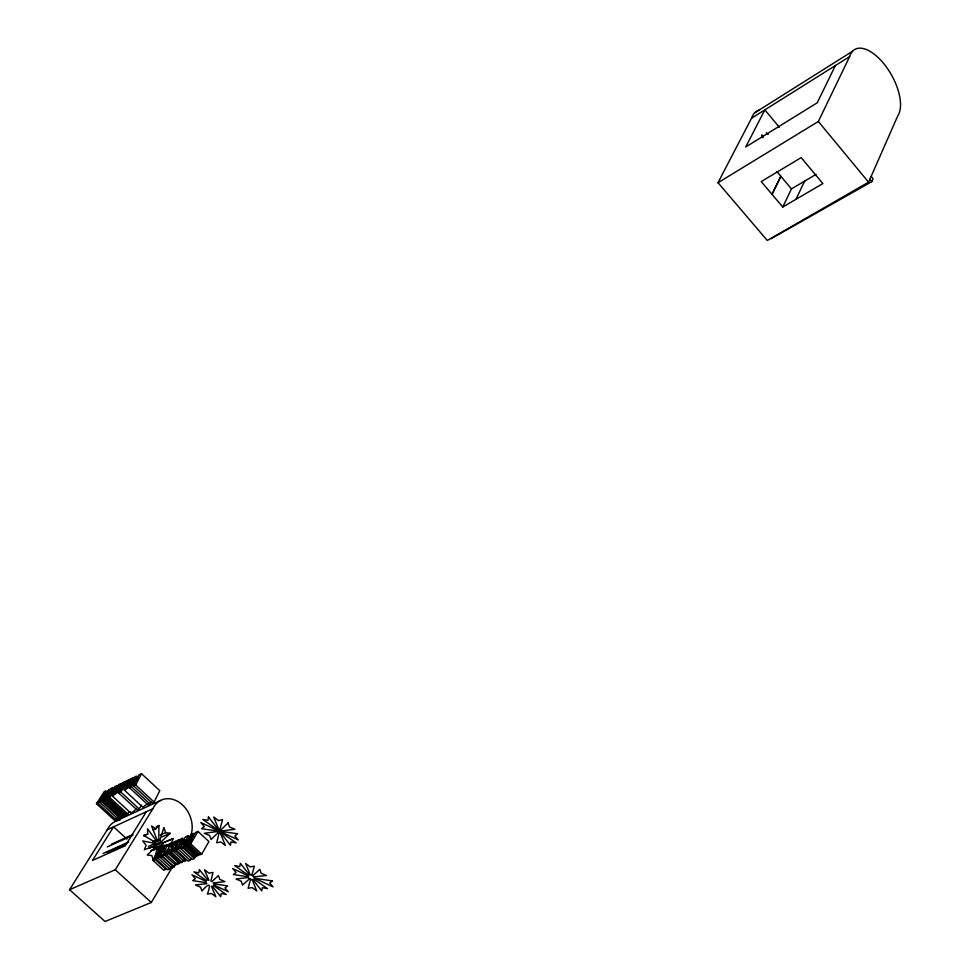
<?xml version="1.0" encoding="UTF-8"?>
<svg xmlns="http://www.w3.org/2000/svg" width="970" height="970" viewBox="0 0 970 970"><rect width="100%" height="100%" fill="white"/><g stroke="black" fill="none" stroke-linecap="round" stroke-linejoin="round"><path stroke-width="1.45" d="M158.619 850.932L158.656 847.962L157.686 847.622L150.932 850.593M153.381 842.287L158.777 839.899L158.922 825.531L156.231 826.743M247.75 875.498C247.544 878.444 252.515 881.245 254.576 878.856C254.831 875.91 249.775 873.109 247.75 875.498L232.679 868.587L236.025 872.515L233.346 874.552L247.859 876.722M155.236 848.823L161.99 845.864L162.16 844.858L154.06 848.338M130.416 811.89C131.047 814.424 135.521 809.926 136.346 808.434M219.499 831.351L216.662 842.76L220.784 841.984L225.404 845.452L213.715 817.019L218.395 820.547L222.566 819.711L219.39 831.205M250.599 879.232L248.114 888.265L252.224 887.562L256.771 890.969L252.176 879.729M251.873 875.182L254.358 866.161L250.199 866.913L245.604 863.458L250.163 874.625M154 859.517L157.686 847.622M154.497 842.76L159.892 840.372L163.894 827.483L165.664 832.66L170.186 833.303L161.275 841.717L154.533 844.688M155.103 845.864L173.109 838.601L171.423 843.148L164.657 846.119M771.162 238.656L871.836 181.62L873.085 178.747L871.145 176.394M718.006 182.687L767.294 240.487L868.623 182.142L897.759 115.879A40.037 19.267 60.4 0 0 883.973 63.874A40.037 19.267 60.4 0 0 849.635 56.612L751.532 118.243L717.97 182.76L818.353 121.48L849.635 56.612M191.466 858.414L190.193 860.281L188.168 861.142L176.249 850.144L181.632 845.852L180.384 848.35L192.339 859.371L194.412 858.486L196.243 854.57M795.994 199.311L804.615 181.147M171.011 867.034L169.75 868.877L167.774 869.726L155.988 858.923L161.287 854.679L160.038 857.165L171.848 867.992L173.873 867.131L175.728 863.239M180.384 848.35L182.457 847.453L188.047 835.74L190.205 837.74M782.778 207.01L822.875 183.585L801.171 157.613L761.22 181.596L782.778 207.01L791.471 188.871L816.049 174.394M160.038 857.165L162.075 856.292L167.713 844.652L169.847 846.616M200.281 853.127L197.334 855.964L186.325 845.779L190.132 837.922L184.979 846.361L183.415 847.04L194.424 857.201L195.988 856.534L184.979 846.361M835.4 65.548L817.225 102.796L745.712 147.003L764.845 109.877L779.359 127.264M129.641 787.882L134.963 783.542L133.678 785.967L152.035 802.966L154.06 802.032L159.783 790.659L141.535 773.696L139.11 774.86L129.641 787.882L147.986 804.857L151.235 802.117M133.678 785.967L135.691 784.997L141.535 773.696M126.633 813.321L123.76 816.097L105.572 799.389L109.61 791.872L104.311 799.983L102.856 800.686L121.02 817.358L123.978 814.351M186.325 845.779L187.719 845.173L193.951 836.213L189.101 844.579L200.123 854.776L201.724 854.097L208.938 841.572L197.977 831.399L195.6 832.43L190.181 840.202L193.321 833.436L191.054 834.43L183.415 847.04M189.101 844.579L190.702 843.888L197.977 831.399M120.292 819.88A24.517 19.727 67.1 0 0 107.318 829.714L69.561 889.72L105.039 921.5L151.32 902.476L172.721 866.489M183.912 860.16L180.76 862.888L169.895 852.897L177.377 840.42L179.159 839.632L175.582 845.634L181.184 838.747L182.712 838.08L175.243 850.581L173.387 851.381L184.251 861.396L186.131 860.608L175.243 850.581M173.387 851.381L177.267 844.894L171.363 852.254L169.895 852.897M194.424 857.201L195.94 854.679M166.27 854.461L168.44 853.527L179.317 863.543L177.146 864.464L166.27 854.461L169.362 849.041L164.633 855.176L162.439 856.122L173.303 866.101L175.509 865.167L177.073 863.118M168.44 853.527L175.91 841.063L173.751 842.009L170.696 847.089L172.114 842.724L170.005 843.645L168.44 848.471L162.439 856.122M154.994 859.347L165.882 869.326L163.736 870.236L152.86 860.281L154.994 859.347L162.475 846.943L164.645 848.932M152.86 860.281L160.353 847.877L162.475 846.943M105.572 799.389L106.882 798.759L113.199 790.101L108.179 798.14L126.379 814.873L129.362 811.769M69.561 889.72L115.26 869.75L152.872 808.737A25.123 19.812 66.9 0 1 179.899 802.796A25.123 19.812 66.9 0 1 190.69 835.873M146.337 811.745L125.324 845.743L92.489 860.438L113.575 826.828L126.924 839.05M118.752 793.096L120.862 792.078L127.288 781.941L129.992 779.262L124.984 781.674L123.736 783.651L125.178 782.96L118.752 793.096L137.012 809.938L139.147 808.956L141.511 805.136M108.179 798.14L109.671 797.425L117.2 785.433L114.969 786.5L109.489 793.993L112.835 787.531L110.701 788.561L102.856 800.686M117.649 817.661L114.581 820.353L96.454 803.742L104.154 791.714L105.851 790.902L102.153 796.685L109.198 789.289L101.51 801.329L99.74 802.166L117.891 818.813L119.662 817.989L101.51 801.329M99.74 802.166L103.742 795.909L96.454 803.742M176.249 850.144L185.549 836.831L188.047 835.74M155.988 858.923L165.276 845.719L167.713 844.652M153.466 841.839L157.116 839.984L151.611 826.016L155.855 828.816L158.922 825.531M147.804 803.815L142.675 807.137L124.196 789.919L130.756 778.898L132.841 777.879L126.718 787.979L134.321 777.164L136.418 776.158L129.483 786.864L124.378 790.223M156.17 840.638L147.537 828.768L147.731 834.091L143.499 835.34L155.297 842.227L155.188 843.451L142.699 840.917L146.094 845.149L144.348 849.756L155.673 845.428L156.291 846.422L147.21 854.982L151.805 855.588L153.6 860.839M249.593 878.662L242.573 885.052L241.251 881.221L236.001 878.965L248.381 877.535M252.794 875.74L259.839 869.326L261.136 873.218L266.447 875.498L254.043 876.916M754.636 112.896L852.545 51.252M160.22 847.865L161.044 847.343L158.352 848.532M115.03 821.517L160.583 800.42M107.318 829.714L152.872 808.737M111.32 844.227L132.805 834.515M107.246 846.943L132.757 835.425M153.163 830.029L155.855 828.816M103.184 853.43L128.719 841.972M107.403 852.169L126.221 843.73M143.705 835.897L147.731 834.091M160.268 835.061L165.664 832.66M162.087 836.892L170.186 833.303M153.078 841.778L157.116 839.984M148.446 846.422L155.188 843.451M148.931 848.398L155.673 845.428M162.293 843.354L173.109 838.601M153.587 847.598L156.291 846.422M153.248 850.338L158.656 847.962M112.253 796.018L117.309 792.696L124.245 782.026L122.171 783.032L114.569 793.787L120.716 783.736L118.643 784.73L112.083 795.715L130.477 812.799M158.777 839.899L159.892 840.372M162.16 844.785L169.168 846.204M161.99 845.864L164.585 847.38M248.077 875.025L234.679 865.616L239.82 866.598L240.366 863.276L249.217 874.576M254.237 879.341L267.477 888.617L262.312 887.635L261.73 890.884L253.049 879.778M115.26 869.75L151.32 902.476M97.837 803.075L115.976 819.698M157.952 858.074L169.75 868.877M109.671 797.425L127.882 814.182M106.882 798.759L125.069 815.479M104.311 799.983L122.487 816.679M164.633 855.176L175.509 865.167M162.075 856.292L173.873 867.131M159.868 855.297L162.002 857.262M182.457 847.453L194.412 858.486M180.177 846.483L182.336 848.483M120.862 792.078L139.147 808.956M178.262 849.271L190.193 860.281M171.363 852.254L182.239 862.257M131.605 786.949L149.95 803.936M190.702 843.888L201.724 854.097M187.719 845.173L198.741 855.37M135.691 784.997L154.06 802.032M766.288 132.708L768.143 134.503M776.958 171.678L791.471 188.871M869.884 179.268L871.836 181.62M818.353 121.48L868.587 182.227M161.275 841.717L161.857 842.894M763.39 137.279L761.826 134.854L762.287 137.776M751.532 118.243A38.509 19.933 60.1 0 1 759.425 110.034M213.909 885.028L213.618 885.61L226.24 894.51L221.208 893.528L220.699 896.716L212.333 886.192L211.351 886.168L215.873 896.789L211.387 893.443L207.398 894.122C211.278 883.282 209.435 882.336 201.942 890.957L200.572 887.186L195.419 884.967L206.828 883.67L206.198 882.688L192.739 880.639L195.31 878.638L191.963 874.782L205.992 881.354L206.452 880.675L193.842 871.872L198.874 872.83L199.335 869.581L207.798 880.214L208.926 880.299L204.427 869.763L208.974 873.158L213 872.442L210.854 880.99L211.884 881.645L218.395 875.546L219.741 879.378L224.967 881.621L213.254 882.955L213.739 883.791L227.635 885.913L224.991 887.914L228.314 891.769L213.909 885.028M208.453 816.898L207.956 820.353L202.766 819.42L236.134 842.869L230.933 841.911L230.399 845.294L208.453 816.898M780.838 176.285L772.023 194.352L780.862 176.273M184.809 839.62L182.421 844.276L181.366 844.737L184.809 839.62M164.488 848.495L161.056 853.564L164.488 848.495M138.273 777.516L134.769 782.511L138.273 777.516M228.12 822.924L211.036 839.499L209.641 835.534L204.331 833.266L234.885 829.241L229.502 826.949L228.12 822.924M204.246 826.561L201.59 828.719L237.614 833.751L234.873 835.91L238.28 839.935L200.814 822.536L204.246 826.561M272.485 880.918L269.721 882.955L273.043 886.871L254.637 878.286L272.485 880.918"/></g></svg>
